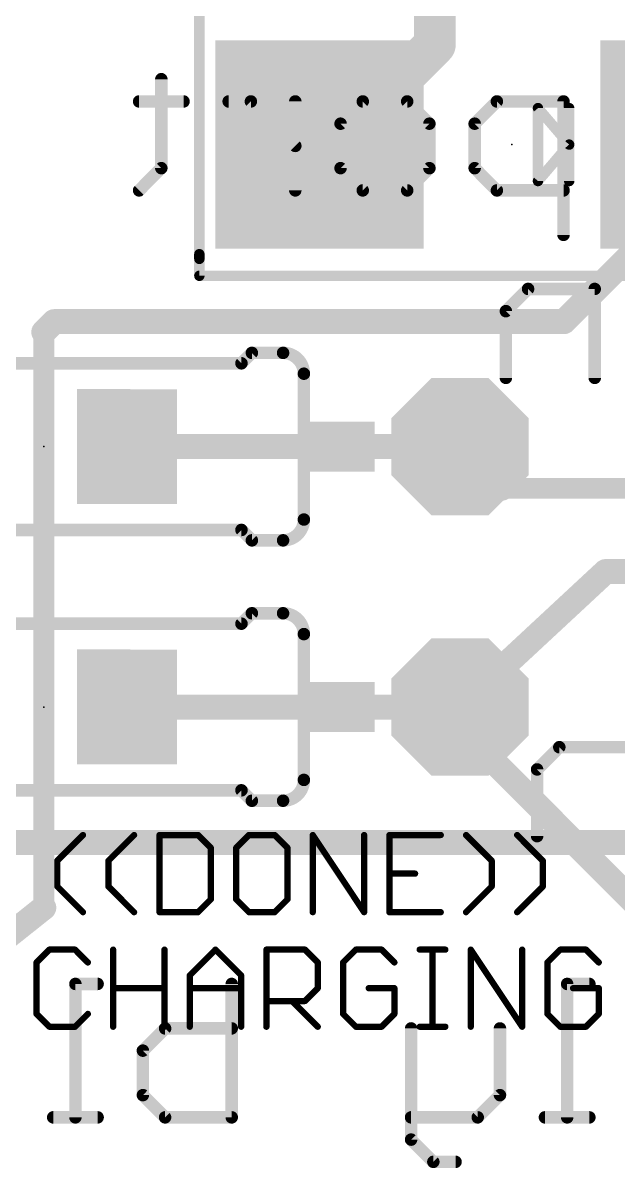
# Model space of a CAD drawing. Extents: x -0.7 to 44.7, y -0.3 to 41.4.
# Drawn here: x 7.49 to 14.76, y 15.59 to 29.55 of the extents above; entities that cross this region are included whole.
import ezdxf

# ---------------------------------------------------------------- set-up
doc = ezdxf.new("R2010")
doc.units = 0
for name, color, linetype in [('1', 12, 'CONTINUOUS'), ('16', 132, 'CONTINUOUS'), ('17', 110, 'CONTINUOUS'), ('21', 40, 'CONTINUOUS'), ('22', 6, 'CONTINUOUS'), ('23', 53, 'CONTINUOUS')]:
    doc.layers.add(name, color=color, linetype=linetype)

# ---------------------------------------------------------------- blocks, each defined once
blk = doc.blocks.new('RECT')
blk.add_solid([(-0.5, -0.5), (0.5, -0.5), (-0.5, 0.5), (0.5, 0.5)])
blk = doc.blocks.new('OCTAGONP')
at = {"const_width": 0.5}
blk.add_lwpolyline([(-0.25, -0.1036), (-0.25, 0.1036), (-0.1036, 0.25), (0.1036, 0.25), (0.25, 0.1036), (0.25, -0.1036), (0.1036, -0.25), (-0.1036, -0.25), (-0.25, -0.1036), (-0.25, 0.1036)], dxfattribs=at)

msp = doc.modelspace()

# ---------------------------------------------------------------- linework, layer by layer
at = {"layer": '1'}
for points, const_width in [([(12.522, 29.286), (12.522, 31.75)], 0.508), ([(11.176, 27.94), (12.522, 29.286)], 0.508), ([(11.1125, 28.067), (11.1125, 28.0035)], 0.508), ([(11.1125, 28.0035), (11.176, 27.94)], 0.508), ([(14.097, 25.908), (15.621, 27.432)], 0.3048), ([(7.747, 25.781), (7.874, 25.908)], 0.3048), ([(7.874, 25.908), (14.097, 25.908)], 0.3048), ([(7.747, 18.762), (7.747, 25.781)], 0.254), ([(8.747, 24.384), (12.847, 24.384)], 0.3048), ([(12.827, 24.384), (13.335, 23.876)], 0.3048), ([(13.335, 23.876), (17.145, 23.876)], 0.254), ([(12.827, 21.209), (14.605, 22.86)], 0.3048), ([(14.605, 22.86), (15.859, 22.86)], 0.3048), ([(8.747, 21.209), (12.847, 21.209)], 0.3048), ([(12.827, 21.209), (12.7, 21.082)], 0.3048), ([(12.7, 21.082), (15.351, 18.431)], 0.3048), ([(6.511, 17.78), (7.747, 18.762)], 0.3048)]:
    msp.add_lwpolyline(points, dxfattribs=dict(at, const_width=const_width))
for points, const_width in [([(12.6118, 29.1962, 1), (12.4322, 29.3758)], 0.254), ([(12.395, 29.286, 1), (12.649, 29.286)], 0.254), ([(11.2395, 28.067, 1), (10.9855, 28.067)], 0.254), ([(11.2023, 28.0933, 1), (11.0227, 27.9137)], 0.254), ([(10.9855, 28.0035, 1), (11.2395, 28.0035)], 0.254), ([(11.0862, 28.0298, 1), (11.2658, 27.8502)], 0.254), ([(11.0862, 27.8502, 1), (11.2658, 28.0298)], 0.254), ([(7.874, 25.9842, 1), (7.874, 25.8318)], 0.1524), ([(7.9279, 25.8541, 1), (7.8201, 25.9619)], 0.1524), ([(14.0431, 25.9619, 1), (14.1509, 25.8541)], 0.1524), ([(14.097, 25.8318, 1), (14.097, 25.9842)], 0.1524), ([(7.6931, 25.8349, 1), (7.8009, 25.7271)], 0.1524), ([(7.8105, 25.781, 1), (7.6835, 25.781)], 0.127), ([(8.747, 24.4602, 1), (8.747, 24.3078)], 0.1524), ([(12.8809, 24.4379, 1), (12.7731, 24.3301)], 0.1524), ([(12.847, 24.3078, 1), (12.847, 24.4602)], 0.1524), ([(13.2811, 23.8221, 1), (13.3889, 23.9299)], 0.1524), ([(13.335, 23.9395, 1), (13.335, 23.8125)], 0.127), ([(14.605, 22.9362, 1), (14.605, 22.7838)], 0.1524), ([(14.6569, 22.8042, 1), (14.5531, 22.9158)], 0.1524), ([(8.747, 21.2852, 1), (8.747, 21.1328)], 0.1524), ([(12.7539, 21.1359, 1), (12.6461, 21.0281)], 0.1524), ([(12.7751, 21.2648, 1), (12.8789, 21.1532)], 0.1524), ([(12.8809, 21.1551, 1), (12.7731, 21.2629)], 0.1524), ([(12.847, 21.1328, 1), (12.847, 21.2852)], 0.1524), ([(12.6461, 21.1359, 1), (12.7539, 21.0281)], 0.1524), ([(7.7944, 18.7023, 1), (7.6996, 18.8217)], 0.1524), ([(7.6835, 18.762, 1), (7.8105, 18.762)], 0.127)]:
    msp.add_lwpolyline(points, format="xyb", dxfattribs=dict(at, const_width=const_width))
at = {"layer": '16', "const_width": 0.3048}
msp.add_lwpolyline([(5.461, 19.558), (29.083, 19.558)], dxfattribs=at)
at = {"layer": '21'}
for points, const_width in [([(9.646, 26.673), (9.646, 29.667)], 0.127), ([(13.7795, 28.5115), (13.7795, 27.6225)], 0.127), ([(14.1605, 28.067), (13.7795, 28.5115)], 0.127), ([(14.1605, 28.5115), (14.1605, 27.6225)], 0.127), ([(13.7795, 27.6225), (14.1605, 28.067)], 0.127), ([(9.646, 26.673), (9.646, 26.7305)], 0.127), ([(9.646, 26.467), (9.646, 26.673)], 0.127), ([(17.251, 26.467), (9.646, 26.467)], 0.127), ([(10.16, 25.4), (10.287, 25.527)], 0.1524), ([(10.668, 25.527), (10.287, 25.527)], 0.1524), ([(10.16, 25.4), (5.334, 25.4)], 0.1524), ([(10.922, 23.495), (10.922, 25.273)], 0.1524), ([(10.16, 23.368), (5.334, 23.368)], 0.1524), ([(10.16, 23.368), (10.287, 23.241)], 0.1524), ([(10.668, 23.241), (10.287, 23.241)], 0.1524), ([(10.16, 22.225), (10.287, 22.352)], 0.1524), ([(10.668, 22.352), (10.287, 22.352)], 0.1524), ([(10.16, 22.225), (5.334, 22.225)], 0.1524), ([(10.922, 20.32), (10.922, 22.098)], 0.1524), ([(10.16, 20.193), (5.334, 20.193)], 0.1524), ([(10.16, 20.193), (10.287, 20.066)], 0.1524), ([(10.668, 20.066), (10.287, 20.066)], 0.1524), ([(7.9121, 19.3342), (8.2256, 19.6477)], 0.0762), ([(8.5358, 19.3342), (8.8493, 19.6477)], 0.0762), ([(9.1595, 19.6477), (9.1595, 18.7071)], 0.0762), ([(9.6298, 19.6477), (9.1595, 19.6477)], 0.0762), ([(9.7865, 19.4909), (9.6298, 19.6477)], 0.0762), ([(10.2517, 19.6477), (10.095, 19.4909)], 0.0762), ([(10.5653, 19.6477), (10.2517, 19.6477)], 0.0762), ([(10.722, 19.4909), (10.5653, 19.6477)], 0.0762), ([(11.0305, 18.7071), (11.0305, 19.6477)], 0.0762), ([(11.0305, 19.6477), (11.6576, 18.7071)], 0.0762), ([(11.6576, 18.7071), (11.6576, 19.6477)], 0.0762), ([(12.5931, 19.6477), (11.966, 19.6477)], 0.0762), ([(11.966, 19.6477), (11.966, 18.7071)], 0.0762), ([(13.2151, 19.3342), (12.9015, 19.6477)], 0.0762), ([(13.8387, 19.3342), (13.5252, 19.6477)], 0.0762), ([(9.7865, 18.8639), (9.7865, 19.4909)], 0.0762), ([(10.095, 19.4909), (10.095, 18.8639)], 0.0762), ([(10.722, 18.8639), (10.722, 19.4909)], 0.0762), ([(7.9121, 19.0206), (7.9121, 19.3342)], 0.0762), ([(8.5358, 19.0206), (8.5358, 19.3342)], 0.0762), ([(13.2151, 19.0206), (13.2151, 19.3342)], 0.0762), ([(13.8387, 19.0206), (13.8387, 19.3342)], 0.0762), ([(11.966, 19.1774), (12.2795, 19.1774)], 0.0762), ([(8.2256, 18.7071), (7.9121, 19.0206)], 0.0762), ([(8.8493, 18.7071), (8.5358, 19.0206)], 0.0762), ([(12.9015, 18.7071), (13.2151, 19.0206)], 0.0762), ([(13.5252, 18.7071), (13.8387, 19.0206)], 0.0762), ([(9.6298, 18.7071), (9.7865, 18.8639)], 0.0762), ([(10.095, 18.8639), (10.2517, 18.7071)], 0.0762), ([(10.5653, 18.7071), (10.722, 18.8639)], 0.0762), ([(9.1595, 18.7071), (9.6298, 18.7071)], 0.0762), ([(10.2517, 18.7071), (10.5653, 18.7071)], 0.0762), ([(11.966, 18.7071), (12.5931, 18.7071)], 0.0762), ([(7.8149, 18.2507), (7.6581, 18.0939)], 0.0762), ([(8.1284, 18.2507), (7.8149, 18.2507)], 0.0762), ([(8.2852, 18.0939), (8.1284, 18.2507)], 0.0762), ([(8.5936, 17.3101), (8.5936, 18.2507)], 0.0762), ([(9.2207, 18.2507), (9.2207, 17.3101)], 0.0762), ([(9.5291, 17.9372), (9.8427, 18.2507)], 0.0762), ([(9.8427, 18.2507), (10.1562, 17.9372)], 0.0762), ([(10.4647, 17.3101), (10.4647, 18.2507)], 0.0762), ([(10.4647, 18.2507), (10.935, 18.2507)], 0.0762), ([(10.935, 18.2507), (11.0917, 18.0939)], 0.0762), ([(11.5569, 18.2507), (11.4002, 18.0939)], 0.0762), ([(11.8705, 18.2507), (11.5569, 18.2507)], 0.0762), ([(12.0272, 18.0939), (11.8705, 18.2507)], 0.0762), ([(12.3357, 18.2507), (12.6492, 18.2507)], 0.0762), ([(12.4925, 17.3101), (12.4925, 18.2507)], 0.0762), ([(12.9594, 17.3101), (12.9594, 18.2507)], 0.0762), ([(12.9594, 18.2507), (13.5864, 17.3101)], 0.0762), ([(13.5864, 17.3101), (13.5864, 18.2507)], 0.0762), ([(14.0517, 18.2507), (13.8949, 18.0939)], 0.0762), ([(14.3652, 18.2507), (14.0517, 18.2507)], 0.0762), ([(14.522, 18.0939), (14.3652, 18.2507)], 0.0762), ([(7.6581, 18.0939), (7.6581, 17.4669)], 0.0762), ([(11.0917, 18.0939), (11.0917, 17.7804)], 0.0762), ([(11.4002, 18.0939), (11.4002, 17.4669)], 0.0762), ([(13.8949, 18.0939), (13.8949, 17.4669)], 0.0762), ([(9.5291, 17.3101), (9.5291, 17.9372)], 0.0762), ([(10.1562, 17.9372), (10.1562, 17.3101)], 0.0762), ([(8.5936, 17.7804), (9.2207, 17.7804)], 0.0762), ([(9.5291, 17.7804), (10.1562, 17.7804)], 0.0762), ([(11.0917, 17.7804), (10.935, 17.6236)], 0.0762), ([(12.0272, 17.7804), (11.7137, 17.7804)], 0.0762), ([(12.0272, 17.4669), (12.0272, 17.7804)], 0.0762), ([(14.522, 17.7804), (14.2084, 17.7804)], 0.0762), ([(14.522, 17.4669), (14.522, 17.7804)], 0.0762), ([(10.935, 17.6236), (10.4647, 17.6236)], 0.0762), ([(10.7782, 17.6236), (11.0917, 17.3101)], 0.0762), ([(7.6581, 17.4669), (7.8149, 17.3101)], 0.0762), ([(8.1284, 17.3101), (8.2852, 17.4669)], 0.0762), ([(11.4002, 17.4669), (11.5569, 17.3101)], 0.0762), ([(11.8705, 17.3101), (12.0272, 17.4669)], 0.0762), ([(13.8949, 17.4669), (14.0517, 17.3101)], 0.0762), ([(14.3652, 17.3101), (14.522, 17.4669)], 0.0762), ([(7.8149, 17.3101), (8.1284, 17.3101)], 0.0762), ([(11.5569, 17.3101), (11.8705, 17.3101)], 0.0762), ([(12.3357, 17.3101), (12.6492, 17.3101)], 0.0762), ([(14.0517, 17.3101), (14.3652, 17.3101)], 0.0762)]:
    msp.add_lwpolyline(points, dxfattribs=dict(at, const_width=const_width))
for points, const_width in [([(13.8113, 28.5115, 1), (13.7477, 28.5115)], 0.0635), ([(13.8036, 28.5322, 1), (13.7554, 28.4908)], 0.0635), ([(14.1923, 28.5115, 1), (14.1288, 28.5115)], 0.0635), ([(14.1846, 28.0463, 1), (14.1364, 28.0877)], 0.0635), ([(14.1364, 28.0463, 1), (14.1846, 28.0877)], 0.0635), ([(13.7477, 27.6225, 1), (13.8113, 27.6225)], 0.0635), ([(13.7554, 27.6432, 1), (13.8036, 27.6018)], 0.0635), ([(14.1288, 27.6225, 1), (14.1923, 27.6225)], 0.0635), ([(9.6778, 26.7305, 1), (9.6143, 26.7305)], 0.0635), ([(9.6778, 26.673, 1), (9.6143, 26.673)], 0.0635), ([(9.6143, 26.673, 1), (9.6778, 26.673)], 0.0635), ([(9.6143, 26.673, 1), (9.6778, 26.673)], 0.0635), ([(9.646, 26.4988, 1), (9.646, 26.4353)], 0.0635), ([(9.6143, 26.467, 1), (9.6778, 26.467)], 0.0635), ([(10.287, 25.5651, 1), (10.287, 25.4889)], 0.0762), ([(10.3139, 25.5001, 1), (10.2601, 25.5539)], 0.0762), ([(10.922, 25.273, 0.4142), (10.668, 25.527)], 0.1524), ([(10.668, 25.5651, 1), (10.668, 25.4889)], 0.0762), ([(10.668, 25.4889, 1), (10.668, 25.5651)], 0.0762), ([(10.1331, 25.4269, 1), (10.1869, 25.3731)], 0.0762), ([(10.16, 25.3619, 1), (10.16, 25.4381)], 0.0762), ([(10.9601, 25.273, 1), (10.8839, 25.273)], 0.0762), ([(10.8839, 25.273, 1), (10.9601, 25.273)], 0.0762), ([(10.668, 23.241, 0.4142), (10.922, 23.495)], 0.1524), ([(10.9601, 23.495, 1), (10.8839, 23.495)], 0.0762), ([(10.8839, 23.495, 1), (10.9601, 23.495)], 0.0762), ([(10.1869, 23.3949, 1), (10.1331, 23.3411)], 0.0762), ([(10.16, 23.3299, 1), (10.16, 23.4061)], 0.0762), ([(10.287, 23.2791, 1), (10.287, 23.2029)], 0.0762), ([(10.2601, 23.2141, 1), (10.3139, 23.2679)], 0.0762), ([(10.668, 23.2791, 1), (10.668, 23.2029)], 0.0762), ([(10.668, 23.2029, 1), (10.668, 23.2791)], 0.0762), ([(10.287, 22.3901, 1), (10.287, 22.3139)], 0.0762), ([(10.3139, 22.3251, 1), (10.2601, 22.3789)], 0.0762), ([(10.922, 22.098, 0.4142), (10.668, 22.352)], 0.1524), ([(10.668, 22.3901, 1), (10.668, 22.3139)], 0.0762), ([(10.668, 22.3139, 1), (10.668, 22.3901)], 0.0762), ([(10.1331, 22.2519, 1), (10.1869, 22.1981)], 0.0762), ([(10.16, 22.1869, 1), (10.16, 22.2631)], 0.0762), ([(10.9601, 22.098, 1), (10.8839, 22.098)], 0.0762), ([(10.8839, 22.098, 1), (10.9601, 22.098)], 0.0762), ([(10.668, 20.066, 0.4142), (10.922, 20.32)], 0.1524), ([(10.9601, 20.32, 1), (10.8839, 20.32)], 0.0762), ([(10.1869, 20.2199, 1), (10.1331, 20.1661)], 0.0762), ([(10.16, 20.1549, 1), (10.16, 20.2311)], 0.0762), ([(10.8839, 20.32, 1), (10.9601, 20.32)], 0.0762), ([(10.287, 20.1041, 1), (10.287, 20.0279)], 0.0762), ([(10.2601, 20.0391, 1), (10.3139, 20.0929)], 0.0762), ([(10.668, 20.1041, 1), (10.668, 20.0279)], 0.0762), ([(10.668, 20.0279, 1), (10.668, 20.1041)], 0.0762), ([(8.2391, 19.6342, 1), (8.2122, 19.6612)], 0.0381), ([(8.8628, 19.6342, 1), (8.8358, 19.6612)], 0.0381), ([(9.1785, 19.6477, 1), (9.1404, 19.6477)], 0.0381), ([(9.1595, 19.6668, 1), (9.1595, 19.6287)], 0.0381), ([(9.6432, 19.6612, 1), (9.6163, 19.6342)], 0.0381), ([(9.6298, 19.6287, 1), (9.6298, 19.6668)], 0.0381), ([(10.2517, 19.6668, 1), (10.2517, 19.6287)], 0.0381), ([(10.2652, 19.6342, 1), (10.2383, 19.6612)], 0.0381), ([(10.5787, 19.6612, 1), (10.5518, 19.6342)], 0.0381), ([(10.5653, 19.6287, 1), (10.5653, 19.6668)], 0.0381), ([(11.0463, 19.6583, 1), (11.0146, 19.6371)], 0.0381), ([(11.0495, 19.6477, 1), (11.0114, 19.6477)], 0.0381), ([(11.6766, 19.6477, 1), (11.6385, 19.6477)], 0.0381), ([(11.966, 19.6668, 1), (11.966, 19.6287)], 0.0381), ([(11.9851, 19.6477, 1), (11.947, 19.6477)], 0.0381), ([(12.5931, 19.6287, 1), (12.5931, 19.6668)], 0.0381), ([(12.915, 19.6612, 1), (12.8881, 19.6342)], 0.0381), ([(13.5387, 19.6612, 1), (13.5117, 19.6342)], 0.0381), ([(9.8056, 19.4909, 1), (9.7675, 19.4909)], 0.0381), ([(9.7731, 19.4775, 1), (9.8, 19.5044)], 0.0381), ([(10.114, 19.4909, 1), (10.0759, 19.4909)], 0.0381), ([(10.0815, 19.5044, 1), (10.1084, 19.4775)], 0.0381), ([(10.7411, 19.4909, 1), (10.703, 19.4909)], 0.0381), ([(10.7086, 19.4775, 1), (10.7355, 19.5044)], 0.0381), ([(7.9312, 19.3342, 1), (7.8931, 19.3342)], 0.0381), ([(7.8986, 19.3476, 1), (7.9256, 19.3207)], 0.0381), ([(8.5548, 19.3342, 1), (8.5167, 19.3342)], 0.0381), ([(8.5223, 19.3476, 1), (8.5492, 19.3207)], 0.0381), ([(13.2341, 19.3342, 1), (13.196, 19.3342)], 0.0381), ([(13.2016, 19.3207, 1), (13.2285, 19.3476)], 0.0381), ([(13.8578, 19.3342, 1), (13.8197, 19.3342)], 0.0381), ([(13.8253, 19.3207, 1), (13.8522, 19.3476)], 0.0381), ([(11.966, 19.1965, 1), (11.966, 19.1584)], 0.0381), ([(12.2795, 19.1584, 1), (12.2795, 19.1965)], 0.0381), ([(7.9256, 19.0341, 1), (7.8986, 19.0072)], 0.0381), ([(7.8931, 19.0206, 1), (7.9312, 19.0206)], 0.0381), ([(8.5492, 19.0341, 1), (8.5223, 19.0072)], 0.0381), ([(8.5167, 19.0206, 1), (8.5548, 19.0206)], 0.0381), ([(13.196, 19.0206, 1), (13.2341, 19.0206)], 0.0381), ([(13.2285, 19.0072, 1), (13.2016, 19.0341)], 0.0381), ([(13.8197, 19.0206, 1), (13.8578, 19.0206)], 0.0381), ([(13.8522, 19.0072, 1), (13.8253, 19.0341)], 0.0381), ([(9.7675, 18.8639, 1), (9.8056, 18.8639)], 0.0381), ([(9.8, 18.8504, 1), (9.7731, 18.8773)], 0.0381), ([(10.1084, 18.8773, 1), (10.0815, 18.8504)], 0.0381), ([(10.0759, 18.8639, 1), (10.114, 18.8639)], 0.0381), ([(10.703, 18.8639, 1), (10.7411, 18.8639)], 0.0381), ([(10.7355, 18.8504, 1), (10.7086, 18.8773)], 0.0381), ([(8.2122, 18.6936, 1), (8.2391, 18.7206)], 0.0381), ([(8.8358, 18.6936, 1), (8.8628, 18.7206)], 0.0381), ([(9.1404, 18.7071, 1), (9.1785, 18.7071)], 0.0381), ([(9.1595, 18.7262, 1), (9.1595, 18.6881)], 0.0381), ([(9.6163, 18.7206, 1), (9.6432, 18.6936)], 0.0381), ([(9.6298, 18.6881, 1), (9.6298, 18.7262)], 0.0381), ([(10.2517, 18.7262, 1), (10.2517, 18.6881)], 0.0381), ([(10.2383, 18.6936, 1), (10.2652, 18.7206)], 0.0381), ([(10.5518, 18.7206, 1), (10.5787, 18.6936)], 0.0381), ([(10.5653, 18.6881, 1), (10.5653, 18.7262)], 0.0381), ([(11.0114, 18.7071, 1), (11.0495, 18.7071)], 0.0381), ([(11.6385, 18.7071, 1), (11.6766, 18.7071)], 0.0381), ([(11.6417, 18.6965, 1), (11.6734, 18.7177)], 0.0381), ([(11.966, 18.7262, 1), (11.966, 18.6881)], 0.0381), ([(11.947, 18.7071, 1), (11.9851, 18.7071)], 0.0381), ([(12.5931, 18.6881, 1), (12.5931, 18.7262)], 0.0381), ([(12.8881, 18.7206, 1), (12.915, 18.6936)], 0.0381), ([(13.5117, 18.7206, 1), (13.5387, 18.6936)], 0.0381), ([(7.8149, 18.2698, 1), (7.8149, 18.2317)], 0.0381), ([(7.8283, 18.2372, 1), (7.8014, 18.2642)], 0.0381), ([(8.1419, 18.2642, 1), (8.1149, 18.2372)], 0.0381), ([(8.1284, 18.2317, 1), (8.1284, 18.2698)], 0.0381), ([(8.6127, 18.2507, 1), (8.5746, 18.2507)], 0.0381), ([(9.2397, 18.2507, 1), (9.2016, 18.2507)], 0.0381), ([(9.8561, 18.2642, 1), (9.8292, 18.2372)], 0.0381), ([(9.8561, 18.2372, 1), (9.8292, 18.2642)], 0.0381), ([(10.4647, 18.2698, 1), (10.4647, 18.2317)], 0.0381), ([(10.4837, 18.2507, 1), (10.4456, 18.2507)], 0.0381), ([(10.9484, 18.2642, 1), (10.9215, 18.2372)], 0.0381), ([(10.935, 18.2317, 1), (10.935, 18.2698)], 0.0381), ([(11.5569, 18.2698, 1), (11.5569, 18.2317)], 0.0381), ([(11.5704, 18.2372, 1), (11.5435, 18.2642)], 0.0381), ([(11.8839, 18.2642, 1), (11.857, 18.2372)], 0.0381), ([(11.8705, 18.2317, 1), (11.8705, 18.2698)], 0.0381), ([(12.3357, 18.2698, 1), (12.3357, 18.2317)], 0.0381), ([(12.5115, 18.2507, 1), (12.4734, 18.2507)], 0.0381), ([(12.6492, 18.2317, 1), (12.6492, 18.2698)], 0.0381), ([(12.9752, 18.2613, 1), (12.9435, 18.2401)], 0.0381), ([(12.9784, 18.2507, 1), (12.9403, 18.2507)], 0.0381), ([(13.6055, 18.2507, 1), (13.5674, 18.2507)], 0.0381), ([(14.0517, 18.2698, 1), (14.0517, 18.2317)], 0.0381), ([(14.0651, 18.2372, 1), (14.0382, 18.2642)], 0.0381), ([(14.3787, 18.2642, 1), (14.3517, 18.2372)], 0.0381), ([(14.3652, 18.2317, 1), (14.3652, 18.2698)], 0.0381), ([(7.6772, 18.0939, 1), (7.6391, 18.0939)], 0.0381), ([(7.6446, 18.1074, 1), (7.6716, 18.0805)], 0.0381), ([(8.2717, 18.0805, 1), (8.2986, 18.1074)], 0.0381), ([(11.1108, 18.0939, 1), (11.0727, 18.0939)], 0.0381), ([(11.0783, 18.0805, 1), (11.1052, 18.1074)], 0.0381), ([(11.4192, 18.0939, 1), (11.3811, 18.0939)], 0.0381), ([(11.3867, 18.1074, 1), (11.4136, 18.0805)], 0.0381), ([(12.0138, 18.0805, 1), (12.0407, 18.1074)], 0.0381), ([(13.9139, 18.0939, 1), (13.8758, 18.0939)], 0.0381), ([(13.8814, 18.1074, 1), (13.9084, 18.0805)], 0.0381), ([(14.5085, 18.0805, 1), (14.5354, 18.1074)], 0.0381), ([(9.5482, 17.9372, 1), (9.5101, 17.9372)], 0.0381), ([(9.5157, 17.9506, 1), (9.5426, 17.9237)], 0.0381), ([(10.1753, 17.9372, 1), (10.1372, 17.9372)], 0.0381), ([(10.1427, 17.9237, 1), (10.1697, 17.9506)], 0.0381), ([(8.5936, 17.7995, 1), (8.5936, 17.7614)], 0.0381), ([(9.2207, 17.7614, 1), (9.2207, 17.7995)], 0.0381), ([(9.5291, 17.7995, 1), (9.5291, 17.7614)], 0.0381), ([(10.1562, 17.7614, 1), (10.1562, 17.7995)], 0.0381), ([(11.0727, 17.7804, 1), (11.1108, 17.7804)], 0.0381), ([(11.1052, 17.7669, 1), (11.0783, 17.7939)], 0.0381), ([(11.7137, 17.7995, 1), (11.7137, 17.7614)], 0.0381), ([(12.0463, 17.7804, 1), (12.0082, 17.7804)], 0.0381), ([(12.0272, 17.7614, 1), (12.0272, 17.7995)], 0.0381), ([(14.2084, 17.7995, 1), (14.2084, 17.7614)], 0.0381), ([(14.541, 17.7804, 1), (14.5029, 17.7804)], 0.0381), ([(14.522, 17.7614, 1), (14.522, 17.7995)], 0.0381), ([(10.4647, 17.6427, 1), (10.4647, 17.6046)], 0.0381), ([(10.7917, 17.6371, 1), (10.7647, 17.6102)], 0.0381), ([(10.9215, 17.6371, 1), (10.9484, 17.6102)], 0.0381), ([(10.935, 17.6046, 1), (10.935, 17.6427)], 0.0381), ([(7.6716, 17.4803, 1), (7.6446, 17.4534)], 0.0381), ([(7.6391, 17.4669, 1), (7.6772, 17.4669)], 0.0381), ([(8.2986, 17.4534, 1), (8.2717, 17.4803)], 0.0381), ([(11.3811, 17.4669, 1), (11.4192, 17.4669)], 0.0381), ([(11.4136, 17.4803, 1), (11.3867, 17.4534)], 0.0381), ([(12.0082, 17.4669, 1), (12.0463, 17.4669)], 0.0381), ([(12.0407, 17.4534, 1), (12.0138, 17.4803)], 0.0381), ([(13.8758, 17.4669, 1), (13.9139, 17.4669)], 0.0381), ([(13.9084, 17.4803, 1), (13.8814, 17.4534)], 0.0381), ([(14.5029, 17.4669, 1), (14.541, 17.4669)], 0.0381), ([(14.5354, 17.4534, 1), (14.5085, 17.4803)], 0.0381), ([(7.8149, 17.3292, 1), (7.8149, 17.2911)], 0.0381), ([(7.8014, 17.2966, 1), (7.8283, 17.3236)], 0.0381), ([(8.1149, 17.3236, 1), (8.1419, 17.2966)], 0.0381), ([(8.1284, 17.2911, 1), (8.1284, 17.3292)], 0.0381), ([(8.5746, 17.3101, 1), (8.6127, 17.3101)], 0.0381), ([(9.2016, 17.3101, 1), (9.2397, 17.3101)], 0.0381), ([(9.5101, 17.3101, 1), (9.5482, 17.3101)], 0.0381), ([(10.1372, 17.3101, 1), (10.1753, 17.3101)], 0.0381), ([(10.4456, 17.3101, 1), (10.4837, 17.3101)], 0.0381), ([(11.0783, 17.2966, 1), (11.1052, 17.3236)], 0.0381), ([(11.5569, 17.3292, 1), (11.5569, 17.2911)], 0.0381), ([(11.5435, 17.2966, 1), (11.5704, 17.3236)], 0.0381), ([(11.857, 17.3236, 1), (11.8839, 17.2966)], 0.0381), ([(11.8705, 17.2911, 1), (11.8705, 17.3292)], 0.0381), ([(12.3357, 17.3292, 1), (12.3357, 17.2911)], 0.0381), ([(12.4734, 17.3101, 1), (12.5115, 17.3101)], 0.0381), ([(12.6492, 17.2911, 1), (12.6492, 17.3292)], 0.0381), ([(12.9403, 17.3101, 1), (12.9784, 17.3101)], 0.0381), ([(13.5674, 17.3101, 1), (13.6055, 17.3101)], 0.0381), ([(13.5706, 17.2995, 1), (13.6023, 17.3207)], 0.0381), ([(14.0517, 17.3292, 1), (14.0517, 17.2911)], 0.0381), ([(14.0382, 17.2966, 1), (14.0651, 17.3236)], 0.0381), ([(14.3517, 17.3236, 1), (14.3787, 17.2966)], 0.0381), ([(14.3652, 17.2911, 1), (14.3652, 17.3292)], 0.0381)]:
    msp.add_lwpolyline(points, format="xyb", dxfattribs=dict(at, const_width=const_width))
at = {"layer": '22', "const_width": 0.1524}
for points in [[(9.1817, 28.864), (9.1817, 27.7794)], [(9.4528, 28.5929), (8.9105, 28.5929)], [(10.2748, 28.5929), (10.0036, 28.5929)], [(10.8171, 28.0505), (10.2748, 28.5929)], [(10.8171, 27.5082), (10.8171, 28.5929)], [(11.3696, 28.3217), (11.6408, 28.5929)], [(11.6408, 28.5929), (12.1831, 28.5929)], [(12.1831, 28.5929), (12.4543, 28.3217)], [(13.2779, 28.5929), (13.0068, 28.3217)], [(14.0914, 28.5929), (13.2779, 28.5929)], [(14.0914, 26.9659), (14.0914, 28.5929)], [(11.3696, 27.7794), (11.3696, 28.3217)], [(12.4543, 28.3217), (12.4543, 27.7794)], [(13.0068, 28.3217), (13.0068, 27.7794)], [(9.1817, 27.7794), (8.9105, 27.5082)], [(11.6408, 27.5082), (11.3696, 27.7794)], [(12.4543, 27.7794), (12.1831, 27.5082)], [(13.0068, 27.7794), (13.2779, 27.5082)], [(12.1831, 27.5082), (11.6408, 27.5082)], [(13.2779, 27.5082), (14.0914, 27.5082)], [(13.6589, 26.3069), (13.3878, 26.0357)], [(14.4724, 26.3069), (13.6589, 26.3069)], [(14.4724, 25.2222), (14.4724, 26.3069)], [(13.3878, 26.0357), (13.3878, 25.2222)], [(14.0399, 20.7189), (13.7688, 20.4477)], [(14.8534, 20.7189), (14.0399, 20.7189)], [(13.7688, 20.4477), (13.7688, 19.6342)], [(8.4041, 17.8322), (8.133, 17.8322)], [(8.133, 17.8322), (8.133, 16.2052)], [(10.0413, 17.8322), (10.0413, 16.2052)], [(14.407, 17.8322), (14.1359, 17.8322)], [(14.1359, 17.8322), (14.1359, 16.2052)], [(8.9566, 17.0187), (9.2278, 17.2899)], [(9.2278, 17.2899), (10.0413, 17.2899)], [(12.2309, 17.2899), (12.2309, 15.934)], [(13.3156, 17.2899), (13.3156, 16.4764)], [(8.9566, 16.4764), (8.9566, 17.0187)], [(9.2278, 16.2052), (8.9566, 16.4764)], [(13.3156, 16.4764), (13.0444, 16.2052)], [(8.4041, 16.2052), (7.8618, 16.2052)], [(10.0413, 16.2052), (9.2278, 16.2052)], [(13.0444, 16.2052), (12.2309, 16.2052)], [(14.407, 16.2052), (13.8647, 16.2052)], [(12.2309, 15.934), (12.5021, 15.6629)], [(12.5021, 15.6629), (12.7733, 15.6629)]]:
    msp.add_lwpolyline(points, dxfattribs=at)
at = {"layer": '22', "const_width": 0.0762}
for points in [[(9.2198, 28.864, 1), (9.1436, 28.864)], [(8.9105, 28.631, 1), (8.9105, 28.5548)], [(9.4528, 28.5548, 1), (9.4528, 28.631)], [(10.0036, 28.631, 1), (10.0036, 28.5548)], [(10.3017, 28.6198, 1), (10.2478, 28.5659)], [(10.2748, 28.5548, 1), (10.2748, 28.631)], [(10.8552, 28.5929, 1), (10.779, 28.5929)], [(11.6408, 28.631, 1), (11.6408, 28.5548)], [(11.6677, 28.5659, 1), (11.6138, 28.6198)], [(12.21, 28.6198, 1), (12.1562, 28.5659)], [(12.1831, 28.5548, 1), (12.1831, 28.631)], [(13.2779, 28.631, 1), (13.2779, 28.5548)], [(13.3049, 28.5659, 1), (13.251, 28.6198)], [(14.1295, 28.5929, 1), (14.0533, 28.5929)], [(14.0914, 28.5548, 1), (14.0914, 28.631)], [(11.4077, 28.3217, 1), (11.3315, 28.3217)], [(11.3427, 28.3486, 1), (11.3966, 28.2948)], [(12.4924, 28.3217, 1), (12.4162, 28.3217)], [(12.4273, 28.2948, 1), (12.4812, 28.3486)], [(13.0449, 28.3217, 1), (12.9687, 28.3217)], [(12.9798, 28.3486, 1), (13.0337, 28.2948)], [(10.7902, 28.0236, 1), (10.8441, 28.0775)], [(9.1436, 27.7794, 1), (9.2198, 27.7794)], [(9.2086, 27.7524, 1), (9.1547, 27.8063)], [(11.3965, 27.8063, 1), (11.3427, 27.7524)], [(11.3315, 27.7794, 1), (11.4077, 27.7794)], [(12.4162, 27.7794, 1), (12.4924, 27.7794)], [(12.4812, 27.7524, 1), (12.4273, 27.8063)], [(13.0337, 27.8063, 1), (12.9798, 27.7524)], [(12.9687, 27.7794, 1), (13.0449, 27.7794)], [(8.8835, 27.5351, 1), (8.9374, 27.4813)], [(10.779, 27.5082, 1), (10.8552, 27.5082)], [(11.6408, 27.5463, 1), (11.6408, 27.4701)], [(11.6138, 27.4813, 1), (11.6677, 27.5351)], [(12.1562, 27.5351, 1), (12.21, 27.4813)], [(12.1831, 27.4701, 1), (12.1831, 27.5463)], [(13.2779, 27.5463, 1), (13.2779, 27.4701)], [(13.251, 27.4813, 1), (13.3049, 27.5351)], [(14.0914, 27.4701, 1), (14.0914, 27.5463)], [(14.0533, 26.9659, 1), (14.1295, 26.9659)], [(13.6589, 26.345, 1), (13.6589, 26.2688)], [(13.6859, 26.2799, 1), (13.632, 26.3338)], [(14.5105, 26.3069, 1), (14.4343, 26.3069)], [(14.4724, 26.2688, 1), (14.4724, 26.345)], [(13.4259, 26.0357, 1), (13.3497, 26.0357)], [(13.3608, 26.0626, 1), (13.4147, 26.0088)], [(13.3497, 25.2222, 1), (13.4259, 25.2222)], [(14.4343, 25.2222, 1), (14.5105, 25.2222)], [(14.0399, 20.757, 1), (14.0399, 20.6808)], [(14.0669, 20.6919, 1), (14.013, 20.7458)], [(13.8069, 20.4477, 1), (13.7307, 20.4477)], [(13.7418, 20.4746, 1), (13.7957, 20.4208)], [(13.7307, 19.6342, 1), (13.8069, 19.6342)], [(8.133, 17.8703, 1), (8.133, 17.7941)], [(8.1711, 17.8322, 1), (8.0949, 17.8322)], [(8.4041, 17.7941, 1), (8.4041, 17.8703)], [(10.0794, 17.8322, 1), (10.0032, 17.8322)], [(14.1359, 17.8703, 1), (14.1359, 17.7941)], [(14.174, 17.8322, 1), (14.0978, 17.8322)], [(14.407, 17.7941, 1), (14.407, 17.8703)], [(9.2278, 17.328, 1), (9.2278, 17.2518)], [(9.2547, 17.2629, 1), (9.2008, 17.3168)], [(10.0413, 17.2518, 1), (10.0413, 17.328)], [(12.269, 17.2899, 1), (12.1928, 17.2899)], [(13.3537, 17.2899, 1), (13.2775, 17.2899)], [(8.9947, 17.0187, 1), (8.9185, 17.0187)], [(8.9297, 17.0456, 1), (8.9836, 16.9918)], [(8.9835, 16.5033, 1), (8.9297, 16.4494)], [(8.9185, 16.4764, 1), (8.9947, 16.4764)], [(13.2775, 16.4764, 1), (13.3537, 16.4764)], [(13.3425, 16.4494, 1), (13.2886, 16.5033)], [(7.8618, 16.2433, 1), (7.8618, 16.1671)], [(8.0949, 16.2052, 1), (8.1711, 16.2052)], [(8.4041, 16.1671, 1), (8.4041, 16.2433)], [(9.2278, 16.2433, 1), (9.2278, 16.1671)], [(9.2008, 16.1783, 1), (9.2547, 16.2321)], [(10.0032, 16.2052, 1), (10.0794, 16.2052)], [(10.0413, 16.1671, 1), (10.0413, 16.2433)], [(12.2309, 16.2433, 1), (12.2309, 16.1671)], [(13.0175, 16.2321, 1), (13.0714, 16.1783)], [(13.0444, 16.1671, 1), (13.0444, 16.2433)], [(13.8647, 16.2433, 1), (13.8647, 16.1671)], [(14.0978, 16.2052, 1), (14.174, 16.2052)], [(14.407, 16.1671, 1), (14.407, 16.2433)], [(12.2579, 15.961, 1), (12.204, 15.9071)], [(12.1928, 15.934, 1), (12.269, 15.934)], [(12.5021, 15.701, 1), (12.5021, 15.6248)], [(12.4751, 15.6359, 1), (12.529, 15.6898)], [(12.7733, 15.6248, 1), (12.7733, 15.701)]]:
    msp.add_lwpolyline(points, format="xyb", dxfattribs=at)
at = {"layer": '23'}
for p in [(13.462, 28.067), (7.747, 24.384), (7.747, 21.209)]:
    msp.add_point(p, dxfattribs=at)

# ---------------------------------------------------------------- block references
at = {"layer": '1'}
for p, xscale, yscale in [((11.1125, 28.067), 2.54, 2.54), ((8.7724, 24.384), 1.2, 1.4), ((8.7724, 21.209), 1.2, 1.4)]:
    msp.add_blockref('RECT', p, dxfattribs=dict(at, xscale=xscale, yscale=yscale))
at = {"layer": '1', "xscale": 2.54, "yscale": 2.54, "rotation": 180}
msp.add_blockref('RECT', (15.8115, 28.067), dxfattribs=at)
at = {"layer": '17', "xscale": 1.6764, "yscale": 1.6764}
for p in [(12.827, 24.384), (12.827, 24.384), (12.827, 21.209), (12.827, 21.209)]:
    msp.add_blockref('OCTAGONP', p, dxfattribs=at)
at = {"layer": '21'}
for p, xscale, yscale in [((8.4784, 24.3855), 0.65, 1.4), ((11.3538, 24.384), 0.8636, 0.6096), ((8.4784, 21.2105), 0.65, 1.4), ((11.3538, 21.209), 0.8636, 0.6096)]:
    msp.add_blockref('RECT', p, dxfattribs=dict(at, xscale=xscale, yscale=yscale))

doc.saveas('drawing.dxf')
